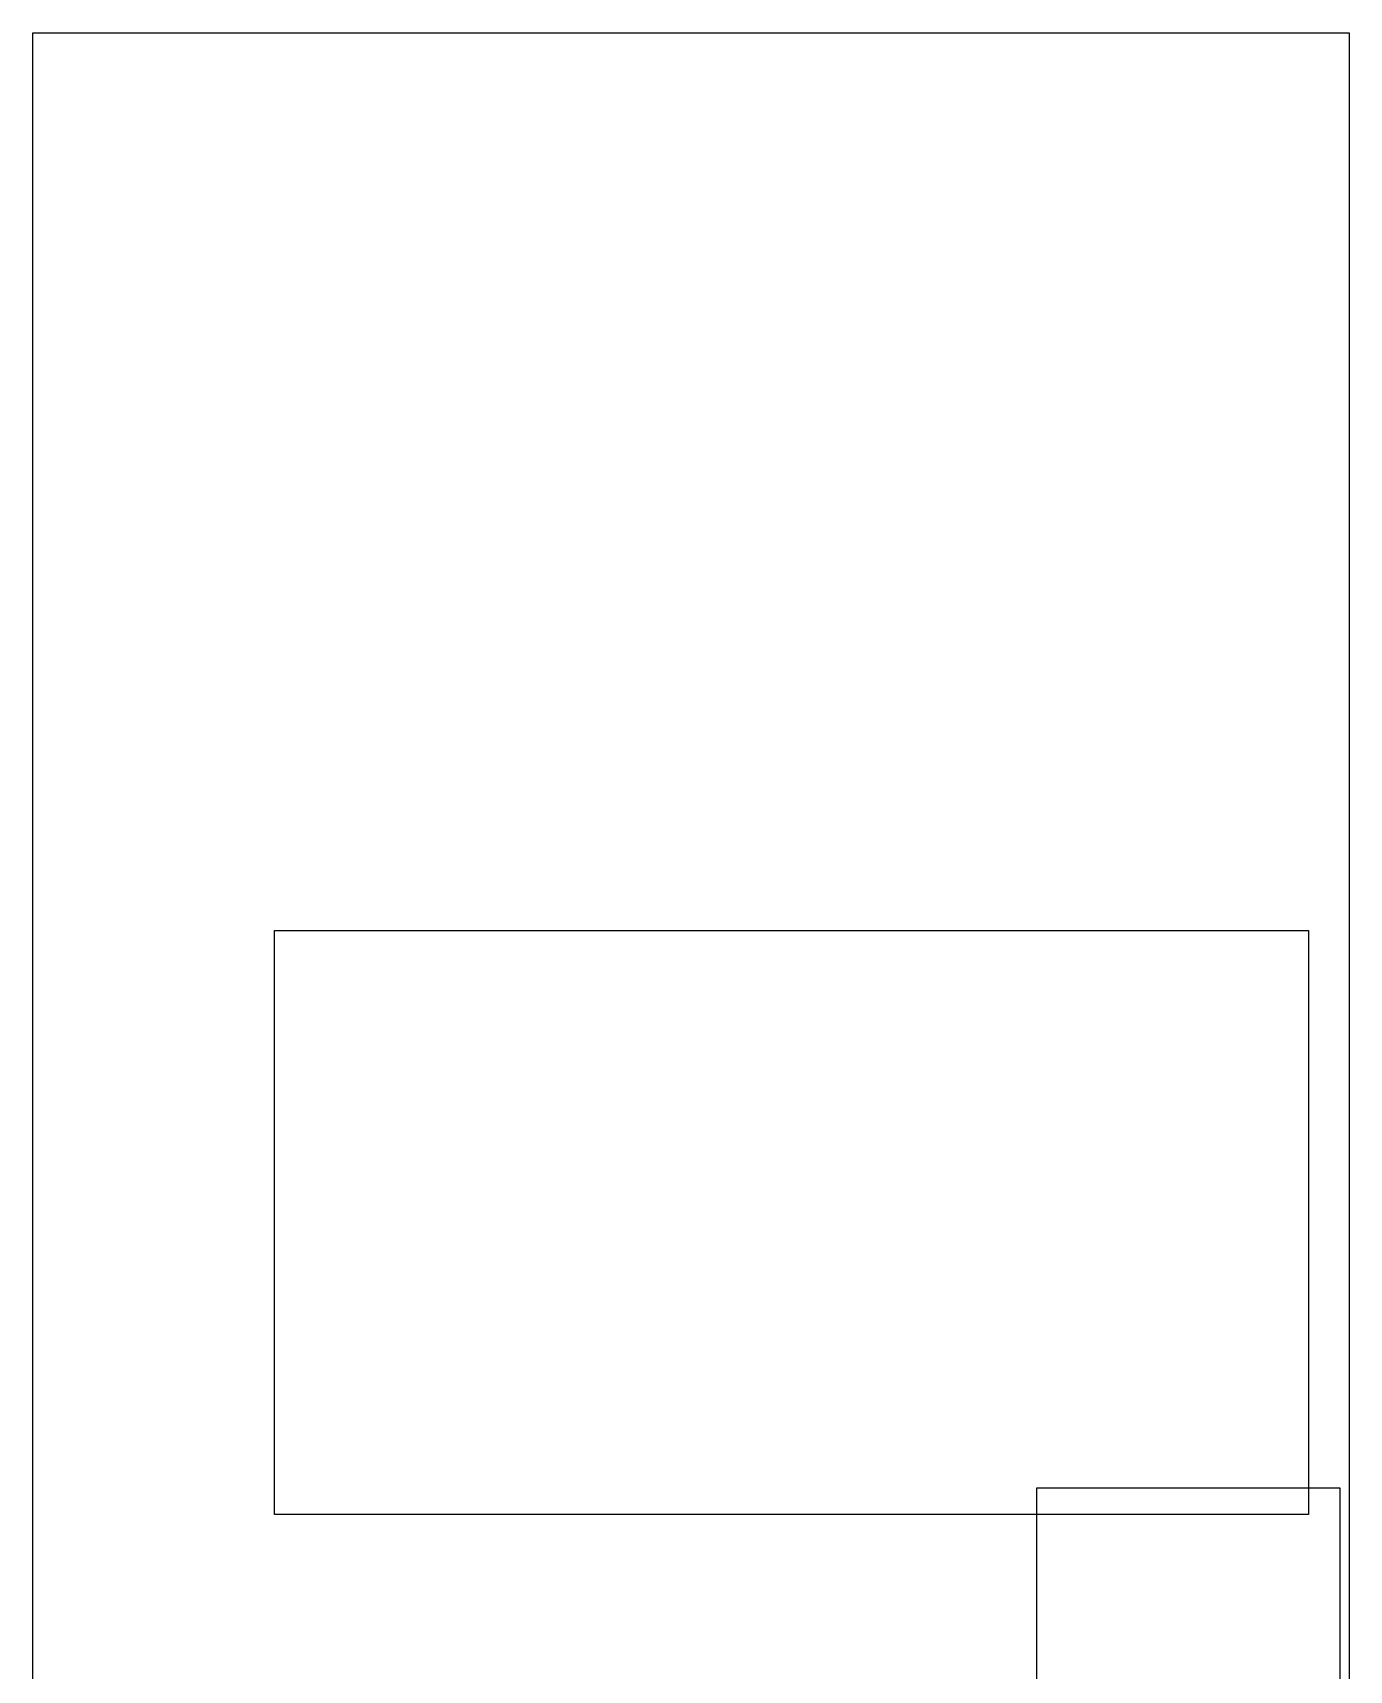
# Model space of a CAD drawing. Header units: inches. Extents: x -39 to 1364, y -34 to 172.
# Drawn here: x -38.72 to -6.78, y 35.97 to 75.7 of the extents above; entities that cross this region are included whole.
import ezdxf

# ---------------------------------------------------------------- set-up
doc = ezdxf.new("R2010")
doc.units = ezdxf.units.IN
doc.header["$MEASUREMENT"] = 0
for name, color, linetype, true_color in [('Arcade Cabinet v2_Sketch21', 7, 'Continuous', 0x000000), ('Arcade Cabinet v2_Sketch36', 7, 'Continuous', 0x000000), ('Arcade Cabinet v2_Sketch4', 7, 'Continuous', 0x000000)]:
    doc.layers.add(name, color=color, linetype=linetype, true_color=true_color)

msp = doc.modelspace()

# ---------------------------------------------------------------- linework, layer by layer
at = {"layer": 'Arcade Cabinet v2_Sketch21'}
for p, q in [((-38.721, 0.96), (-38.721, 75.7)), ((-38.721, 75.7), (-6.784, 75.7)), ((-6.784, 75.7), (-6.784, 0.96))]:
    msp.add_line(p, q, dxfattribs=at)
at = {"layer": 'Arcade Cabinet v2_Sketch36'}
for p, q in [((-32.86, 39.749), (-32.86, 53.923)), ((-32.86, 53.923), (-7.773, 53.923)), ((-7.773, 53.923), (-7.773, 39.749)), ((-7.773, 39.749), (-32.86, 39.749))]:
    msp.add_line(p, q, dxfattribs=at)
at = {"layer": 'Arcade Cabinet v2_Sketch4'}
for p, q in [((-7.003, 40.394), (-14.373, 40.394)), ((-14.373, 40.394), (-14.373, 27.142)), ((-7.003, 27.142), (-7.003, 40.394))]:
    msp.add_line(p, q, dxfattribs=at)

doc.saveas('drawing.dxf')
